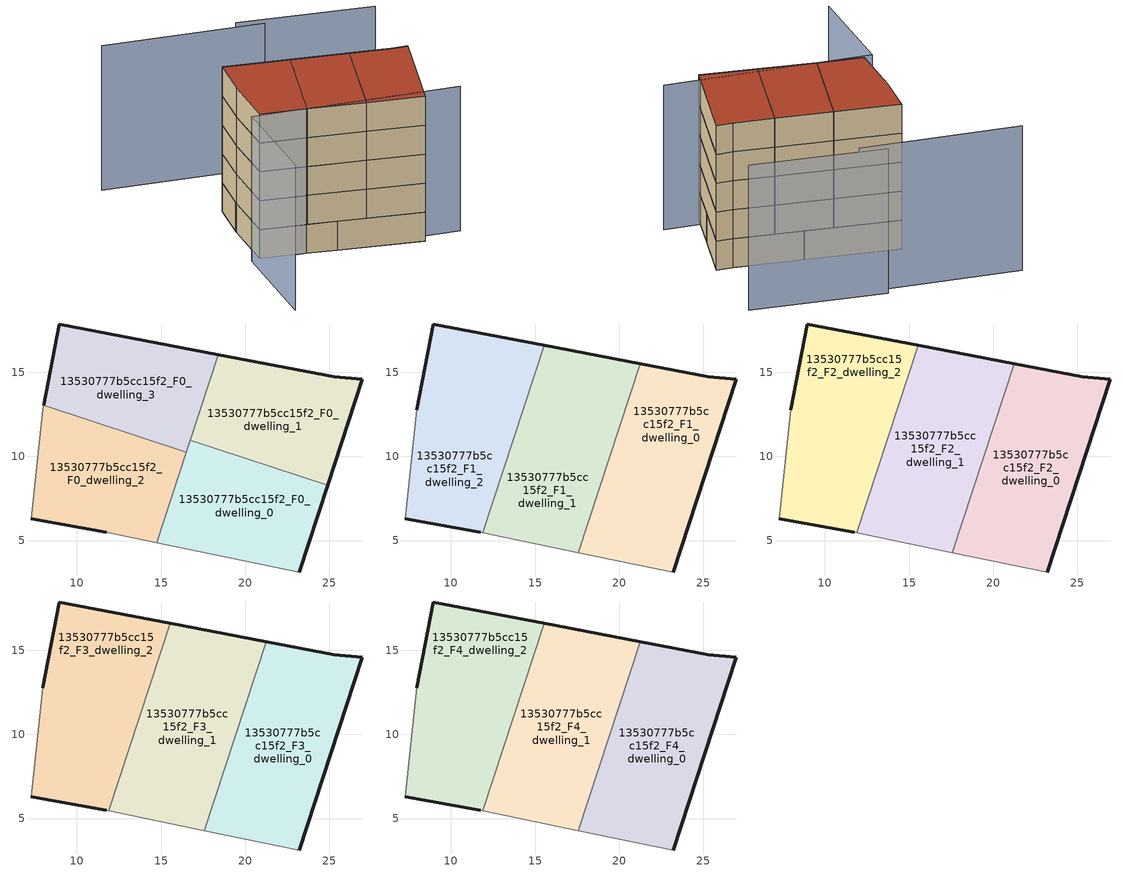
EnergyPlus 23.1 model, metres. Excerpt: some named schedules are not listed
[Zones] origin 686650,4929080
13530777b5cc15f2_F0_dwelling_0
 floor ground (EU_floor_Construction): 23.2,3.13 24.9,8.29 16.73,10.97 14.73,4.87 z0
 wall outside (EU_wall_Construction): 24.9,8.29 23.2,3.13 z0:3
 wall to 13530777b5cc15f2_F0_dwelling_1 (EU_wall_Construction): 16.73,10.97 24.9,8.29 z0:3
 wall adiabatic (EU_wall_Construction): 23.2,3.13 14.73,4.87 z0:3
 wall to 13530777b5cc15f2_F0_dwelling_2 (EU_wall_Construction): 14.73,4.87 16.5,10.26 z0:3
 wall to 13530777b5cc15f2_F0_dwelling_3 (EU_wall_Construction): 16.5,10.26 16.74,10.97 z0:3
 ceiling adiabatic (EU_roof_Construction): 19.47,10.07 17.57,4.29 23.2,3.13 14.73,4.87 16.73,10.97 z3
13530777b5cc15f2_F0_dwelling_1
 floor ground (EU_floor_Construction): 24.9,8.29 26.96,14.58 25.28,14.73 18.4,16.05 16.73,10.97 z0
 wall outside (EU_wall_Construction): 18.4,16.05 25.28,14.73 26.96,14.58 24.9,8.29 z0:3
 wall to 13530777b5cc15f2_F0_dwelling_3 (EU_wall_Construction): 16.73,10.97 18.4,16.05 z0:3
 ceiling adiabatic (EU_roof_Construction): 21.25,15.51 19.47,10.07 16.73,10.97 18.4,16.05 z3
13530777b5cc15f2_F0_dwelling_2
 floor ground (EU_floor_Construction): 14.73,4.87 16.5,10.25 8.03,13.04 7.97,12.76 7.28,6.29 11.76,5.48 z0
 wall outside (EU_wall_Construction): 11.76,5.48 7.28,6.29 z0:3
 wall adiabatic (EU_wall_Construction): 7.28,6.29 7.97,12.76 8.03,13.04 / 14.73,4.87 11.76,5.48 z0:3
 wall to 13530777b5cc15f2_F0_dwelling_3 (EU_wall_Construction): 8.03,13.04 16.5,10.25 z0:3
 ceiling adiabatic (EU_roof_Construction): 16.5,10.25 14.73,4.87 11.89,5.46 13.76,11.16 z3
13530777b5cc15f2_F0_dwelling_3
 floor ground (EU_floor_Construction): 16.5,10.25 18.4,16.05 8.95,17.86 8.03,13.04 z0
 wall outside (EU_wall_Construction): 8.03,13.04 8.95,17.86 18.4,16.05 z0:3
13530777b5cc15f2_F1_dwelling_0
 floor to 13530777b5cc15f2_F0_dwelling_1 (EU_floor_Construction): 24.9,8.29 26.96,14.58 25.28,14.73 21.25,15.51 19.47,10.07 z3
 floor to 13530777b5cc15f2_F0_dwelling_0 (EU_floor_Construction): 23.2,3.13 24.9,8.29 19.47,10.07 17.57,4.29 z3
 wall outside (EU_wall_Construction): 21.25,15.51 25.28,14.73 26.96,14.58 23.2,3.13 z3:6
 wall to 13530777b5cc15f2_F1_dwelling_1 (EU_wall_Construction): 17.57,4.29 21.25,15.51 z3:6
 wall adiabatic (EU_wall_Construction): 23.2,3.13 17.57,4.29 z3:6
13530777b5cc15f2_F1_dwelling_1
 floor to 13530777b5cc15f2_F0_dwelling_3 (EU_floor_Construction): 16.5,10.25 18.4,16.05 15.55,16.6 13.76,11.16 z3
 floor adiabatic (EU_floor_Construction): 17.57,4.29 21.25,15.51 15.55,16.6 18.4,16.05 16.5,10.25 13.76,11.16 15.18,15.49 11.89,5.46 z3
 wall outside (EU_wall_Construction): 15.55,16.6 21.25,15.51 z3:6
 wall adiabatic (EU_wall_Construction): 17.57,4.29 11.89,5.46 z3:6
 wall to 13530777b5cc15f2_F1_dwelling_2 (EU_wall_Construction): 11.89,5.46 15.55,16.6 z3:6
13530777b5cc15f2_F1_dwelling_2
 floor to 13530777b5cc15f2_F0_dwelling_2 (EU_floor_Construction): 11.89,5.46 13.76,11.16 8.03,13.04 7.97,12.76 7.28,6.29 11.76,5.48 z3
 floor to 13530777b5cc15f2_F0_dwelling_3 (EU_floor_Construction): 13.76,11.16 15.55,16.6 8.95,17.86 8.03,13.04 z3
 wall outside (EU_wall_Construction): 7.97,12.76 8.95,17.86 15.55,16.6 / 11.76,5.48 7.28,6.29 z3:6
 wall adiabatic (EU_wall_Construction): 7.28,6.29 7.97,12.76 / 11.89,5.46 11.76,5.48 z3:6
13530777b5cc15f2_F2_dwelling_0
 floor to 13530777b5cc15f2_F1_dwelling_0 (EU_floor_Construction): 23.2,3.13 26.96,14.58 25.28,14.73 21.25,15.51 17.57,4.29 z6
 wall outside (EU_wall_Construction): 21.25,15.51 25.28,14.73 26.96,14.58 23.2,3.13 z6:9
 wall to 13530777b5cc15f2_F2_dwelling_1 (EU_wall_Construction): 17.57,4.29 21.25,15.51 z6:9
 wall adiabatic (EU_wall_Construction): 23.2,3.13 17.57,4.29 z6:9
13530777b5cc15f2_F2_dwelling_1
 floor to 13530777b5cc15f2_F1_dwelling_1 (EU_floor_Construction): 17.57,4.29 21.25,15.51 15.55,16.6 11.89,5.46 z6
 wall outside (EU_wall_Construction): 15.55,16.6 21.25,15.51 z6:9
 wall adiabatic (EU_wall_Construction): 17.57,4.29 11.89,5.46 z6:9
 wall to 13530777b5cc15f2_F2_dwelling_2 (EU_wall_Construction): 11.89,5.46 15.55,16.6 z6:9
13530777b5cc15f2_F2_dwelling_2
 floor to 13530777b5cc15f2_F1_dwelling_2 (EU_floor_Construction): 11.89,5.46 15.55,16.6 8.95,17.86 7.97,12.76 7.28,6.29 11.76,5.48 z6
 wall outside (EU_wall_Construction): 7.97,12.76 8.95,17.86 15.55,16.6 / 11.76,5.48 7.28,6.29 z6:9
 wall adiabatic (EU_wall_Construction): 7.28,6.29 7.97,12.76 / 11.89,5.46 11.76,5.48 z6:9
13530777b5cc15f2_F3_dwelling_0
 floor to 13530777b5cc15f2_F2_dwelling_0 (EU_floor_Construction): 23.2,3.13 26.96,14.58 25.28,14.73 21.25,15.51 17.57,4.29 z9
 wall outside (EU_wall_Construction): 21.25,15.51 25.28,14.73 26.96,14.58 23.2,3.13 z9:12
 wall to 13530777b5cc15f2_F3_dwelling_1 (EU_wall_Construction): 17.57,4.29 21.25,15.51 z9:12
 wall adiabatic (EU_wall_Construction): 23.2,3.13 17.57,4.29 z9:12
13530777b5cc15f2_F3_dwelling_1
 floor to 13530777b5cc15f2_F2_dwelling_1 (EU_floor_Construction): 17.57,4.29 21.25,15.51 15.55,16.6 11.89,5.46 z9
 wall outside (EU_wall_Construction): 15.55,16.6 21.25,15.51 z9:12
 wall adiabatic (EU_wall_Construction): 17.57,4.29 11.89,5.46 z9:12
 wall to 13530777b5cc15f2_F3_dwelling_2 (EU_wall_Construction): 11.89,5.46 15.55,16.6 z9:12
13530777b5cc15f2_F3_dwelling_2
 floor to 13530777b5cc15f2_F2_dwelling_2 (EU_floor_Construction): 11.89,5.46 15.55,16.6 8.95,17.86 7.97,12.76 7.28,6.29 11.76,5.48 z9
 wall outside (EU_wall_Construction): 7.97,12.76 8.95,17.86 15.55,16.6 / 11.76,5.48 7.28,6.29 z9:12
 wall adiabatic (EU_wall_Construction): 7.28,6.29 7.97,12.76 / 11.89,5.46 11.76,5.48 z9:12
13530777b5cc15f2_F4_dwelling_0
 floor to 13530777b5cc15f2_F3_dwelling_0 (EU_floor_Construction): 23.2,3.13 26.96,14.58 25.28,14.73 21.25,15.51 17.57,4.29 z12
 wall outside (EU_wall_Construction): 21.25,15.51 25.28,14.73 26.96,14.58 23.2,3.13 z12:15
 wall to 13530777b5cc15f2_F4_dwelling_1 (EU_wall_Construction): 17.57,4.29 21.25,15.51 z12:15
 wall adiabatic (EU_wall_Construction): 23.2,3.13 17.57,4.29 z12:15
 roof outside (EU_roof_Construction): 26.96,14.58 23.2,3.13 17.57,4.29 21.25,15.51 25.28,14.73 z15
13530777b5cc15f2_F4_dwelling_1
 floor to 13530777b5cc15f2_F3_dwelling_1 (EU_floor_Construction): 17.57,4.29 21.25,15.51 15.55,16.6 11.89,5.46 z12
 wall outside (EU_wall_Construction): 15.55,16.6 21.25,15.51 z12:15
 wall adiabatic (EU_wall_Construction): 17.57,4.29 11.89,5.46 z12:15
 wall to 13530777b5cc15f2_F4_dwelling_2 (EU_wall_Construction): 11.89,5.46 15.55,16.6 z12:15
 roof outside (EU_roof_Construction): 21.25,15.51 17.57,4.29 11.89,5.46 15.55,16.6 z15
13530777b5cc15f2_F4_dwelling_2
 floor to 13530777b5cc15f2_F3_dwelling_2 (EU_floor_Construction): 11.89,5.46 15.55,16.6 8.95,17.86 7.97,12.76 7.28,6.29 11.76,5.48 z12
 wall outside (EU_wall_Construction): 7.97,12.76 8.95,17.86 15.55,16.6 / 11.76,5.48 7.28,6.29 z12:15
 wall adiabatic (EU_wall_Construction): 7.28,6.29 7.97,12.76 / 11.89,5.46 11.76,5.48 z12:15
 roof outside (EU_roof_Construction): 15.55,16.6 11.89,5.46 11.76,5.48 7.28,6.29 7.97,12.76 8.95,17.86 z15
shading: 28.3,24.37 14.71,26.65 / 17.11,25.37 0.88,27.37 / 4.98,-6.04 6.28,6.07 / 6.28,6.07 27.24,3.83 z0:15
[Building]
EU S2 Campaign: North Axis=0; Terrain=City; Solar Distribution=FullExterior
[Site:Location]
Bologna: Latitude=44.5; Longitude=11.25; Time Zone=1; Elevation=37
[SizingPeriod:WeatherFileDays]
AnnualSizingPeriod: Begin Month=1; Begin Day of Month=1; End Month=12; End Day of Month=31; Day of Week for Start Day=Monday; Use Weather File Daylight Saving Period=No; Use Weather File Rain and Snow Indicators=No
[MATERIAL]
EU_InternalMass_Material: Roughness=MediumRough; Thickness=0.1; Conductivity=1; Density=1800; Specific Heat=900; Thermal Absorptance=0.9; Solar Absorptance=0.7; Visible Absorptance=0.7
[MATERIAL:NOMASS] Roughness=MediumRough; Thermal Absorptance=0.9; Solar Absorptance=0.7; Visible Absorptance=0.7
Name | Thermal Resistance
EU_wall_NoMass | 0.905828
EU_roof_NoMass | 0.37593
EU_floor_NoMass | 0.67114
[CONSTRUCTION]
EU_wall_Construction: EU_wall_NoMass
EU_roof_Construction: EU_roof_NoMass
EU_floor_Construction: EU_floor_NoMass
EU_InternalMass_Construction: EU_InternalMass_Material
[ZONE] Type=1; Multiplier=1; Ceiling Height=autocalculate; Floor Area=autocalculate; Part of Total Floor Area=Yes
Name | Volume
13530777b5cc15f2_F0_dwelling_0 | 152.563
13530777b5cc15f2_F1_dwelling_0; 13530777b5cc15f2_F2_dwelling_0; 13530777b5cc15f2_F3_dwelling_0; 13530777b5cc15f2_F4_dwelling_0 | 203.415
13530777b5cc15f2_F0_dwelling_1 | 152.558
13530777b5cc15f2_F1_dwelling_1; 13530777b5cc15f2_F2_dwelling_1; 13530777b5cc15f2_F3_dwelling_1; 13530777b5cc15f2_F4_dwelling_1 | 203.418
13530777b5cc15f2_F0_dwelling_2 | 152.562
13530777b5cc15f2_F1_dwelling_2; 13530777b5cc15f2_F2_dwelling_2; 13530777b5cc15f2_F3_dwelling_2; 13530777b5cc15f2_F4_dwelling_2 | 203.423
13530777b5cc15f2_F0_dwelling_3 | 152.566
[INTERNALMASS] Construction=EU_InternalMass_Construction
Name | Zone or ZoneList | Surface Area
13530777b5cc15f2_F0_dwelling_0_EU_InternalMass | 13530777b5cc15f2_F0_dwelling_0 | 50.8543
13530777b5cc15f2_F0_dwelling_1_EU_InternalMass | 13530777b5cc15f2_F0_dwelling_1 | 50.8531
13530777b5cc15f2_F0_dwelling_2_EU_InternalMass | 13530777b5cc15f2_F0_dwelling_2 | 50.8543
13530777b5cc15f2_F0_dwelling_3_EU_InternalMass | 13530777b5cc15f2_F0_dwelling_3 | 50.8549
13530777b5cc15f2_F1_dwelling_0_EU_InternalMass | 13530777b5cc15f2_F1_dwelling_0 | 67.8051
13530777b5cc15f2_F1_dwelling_1_EU_InternalMass | 13530777b5cc15f2_F1_dwelling_1 | 67.8061
13530777b5cc15f2_F1_dwelling_2_EU_InternalMass | 13530777b5cc15f2_F1_dwelling_2 | 67.8078
13530777b5cc15f2_F2_dwelling_0_EU_InternalMass | 13530777b5cc15f2_F2_dwelling_0 | 67.8051
13530777b5cc15f2_F2_dwelling_1_EU_InternalMass | 13530777b5cc15f2_F2_dwelling_1 | 67.8061
13530777b5cc15f2_F2_dwelling_2_EU_InternalMass | 13530777b5cc15f2_F2_dwelling_2 | 67.8078
13530777b5cc15f2_F3_dwelling_0_EU_InternalMass | 13530777b5cc15f2_F3_dwelling_0 | 67.8051
13530777b5cc15f2_F3_dwelling_1_EU_InternalMass | 13530777b5cc15f2_F3_dwelling_1 | 67.8061
13530777b5cc15f2_F3_dwelling_2_EU_InternalMass | 13530777b5cc15f2_F3_dwelling_2 | 67.8078
13530777b5cc15f2_F4_dwelling_0_EU_InternalMass | 13530777b5cc15f2_F4_dwelling_0 | 67.8051
13530777b5cc15f2_F4_dwelling_1_EU_InternalMass | 13530777b5cc15f2_F4_dwelling_1 | 67.8061
13530777b5cc15f2_F4_dwelling_2_EU_InternalMass | 13530777b5cc15f2_F4_dwelling_2 | 67.8078
[OTHEREQUIPMENT] Fuel Type=Electricity; Design Level Calculation Method=Watts/Area; Power per Zone Floor Area=1; Fraction Latent=0; Fraction Radiant=0; Fraction Lost=0; Carbon Dioxide Generation Rate=0; EndUse Subcategory=EU_Step8_InternalGains
Name | Zone or ZoneList or Space or SpaceList | Schedule
EU_Step8_InternalGain_13530777b5cc15f2_F0_dwelling_0_f000 | 13530777b5cc15f2_F0_dwelling_0 | EU_Step8_GainSchedule_13530777b5cc15f2_F0_dwelling_0_f000
EU_Step8_InternalGain_13530777b5cc15f2_F0_dwelling_1_f000 | 13530777b5cc15f2_F0_dwelling_1 | EU_Step8_GainSchedule_13530777b5cc15f2_F0_dwelling_1_f000
EU_Step8_InternalGain_13530777b5cc15f2_F0_dwelling_2_f000 | 13530777b5cc15f2_F0_dwelling_2 | EU_Step8_GainSchedule_13530777b5cc15f2_F0_dwelling_2_f000
EU_Step8_InternalGain_13530777b5cc15f2_F0_dwelling_3_f000 | 13530777b5cc15f2_F0_dwelling_3 | EU_Step8_GainSchedule_13530777b5cc15f2_F0_dwelling_3_f000
EU_Step8_InternalGain_13530777b5cc15f2_F1_dwelling_0_f000 | 13530777b5cc15f2_F1_dwelling_0 | EU_Step8_GainSchedule_13530777b5cc15f2_F1_dwelling_0_f000
EU_Step8_InternalGain_13530777b5cc15f2_F1_dwelling_1_f000 | 13530777b5cc15f2_F1_dwelling_1 | EU_Step8_GainSchedule_13530777b5cc15f2_F1_dwelling_1_f000
EU_Step8_InternalGain_13530777b5cc15f2_F1_dwelling_2_f000 | 13530777b5cc15f2_F1_dwelling_2 | EU_Step8_GainSchedule_13530777b5cc15f2_F1_dwelling_2_f000
EU_Step8_InternalGain_13530777b5cc15f2_F2_dwelling_0_f000 | 13530777b5cc15f2_F2_dwelling_0 | EU_Step8_GainSchedule_13530777b5cc15f2_F2_dwelling_0_f000
EU_Step8_InternalGain_13530777b5cc15f2_F2_dwelling_1_f000 | 13530777b5cc15f2_F2_dwelling_1 | EU_Step8_GainSchedule_13530777b5cc15f2_F2_dwelling_1_f000
EU_Step8_InternalGain_13530777b5cc15f2_F2_dwelling_2_f000 | 13530777b5cc15f2_F2_dwelling_2 | EU_Step8_GainSchedule_13530777b5cc15f2_F2_dwelling_2_f000
EU_Step8_InternalGain_13530777b5cc15f2_F3_dwelling_0_f000 | 13530777b5cc15f2_F3_dwelling_0 | EU_Step8_GainSchedule_13530777b5cc15f2_F3_dwelling_0_f000
EU_Step8_InternalGain_13530777b5cc15f2_F3_dwelling_1_f000 | 13530777b5cc15f2_F3_dwelling_1 | EU_Step8_GainSchedule_13530777b5cc15f2_F3_dwelling_1_f000
EU_Step8_InternalGain_13530777b5cc15f2_F3_dwelling_2_f000 | 13530777b5cc15f2_F3_dwelling_2 | EU_Step8_GainSchedule_13530777b5cc15f2_F3_dwelling_2_f000
EU_Step8_InternalGain_13530777b5cc15f2_F4_dwelling_0_f000 | 13530777b5cc15f2_F4_dwelling_0 | EU_Step8_GainSchedule_13530777b5cc15f2_F4_dwelling_0_f000
EU_Step8_InternalGain_13530777b5cc15f2_F4_dwelling_1_f000 | 13530777b5cc15f2_F4_dwelling_1 | EU_Step8_GainSchedule_13530777b5cc15f2_F4_dwelling_1_f000
EU_Step8_InternalGain_13530777b5cc15f2_F4_dwelling_2_f000 | 13530777b5cc15f2_F4_dwelling_2 | EU_Step8_GainSchedule_13530777b5cc15f2_F4_dwelling_2_f000
[ZONEVENTILATION:DESIGNFLOWRATE] Schedule=EU_AlwaysOn; Design Flow Rate Calculation Method=AirChanges/Hour; Air Changes per Hour=0.73129; Ventilation Type=Natural; Fan Pressure Rise=0; Fan Total Efficiency=1; Constant Term Coefficient=1; Temperature Term Coefficient=0; Velocity Term Coefficient=0; Velocity Squared Term Coefficient=0; Minimum Indoor Temperature=-100; Maximum Indoor Temperature=100; Delta Temperature=-100; Minimum Outdoor Temperature=-100; Maximum Outdoor Temperature=100; Maximum Wind Speed=40
Name | Zone or ZoneList or Space or SpaceList
EU_ConstantAir_13530777b5cc15f2_F0_dwelling_0 | 13530777b5cc15f2_F0_dwelling_0
EU_ConstantAir_13530777b5cc15f2_F0_dwelling_1 | 13530777b5cc15f2_F0_dwelling_1
EU_ConstantAir_13530777b5cc15f2_F0_dwelling_2 | 13530777b5cc15f2_F0_dwelling_2
EU_ConstantAir_13530777b5cc15f2_F0_dwelling_3 | 13530777b5cc15f2_F0_dwelling_3
EU_ConstantAir_13530777b5cc15f2_F1_dwelling_0 | 13530777b5cc15f2_F1_dwelling_0
EU_ConstantAir_13530777b5cc15f2_F1_dwelling_1 | 13530777b5cc15f2_F1_dwelling_1
EU_ConstantAir_13530777b5cc15f2_F1_dwelling_2 | 13530777b5cc15f2_F1_dwelling_2
EU_ConstantAir_13530777b5cc15f2_F2_dwelling_0 | 13530777b5cc15f2_F2_dwelling_0
EU_ConstantAir_13530777b5cc15f2_F2_dwelling_1 | 13530777b5cc15f2_F2_dwelling_1
EU_ConstantAir_13530777b5cc15f2_F2_dwelling_2 | 13530777b5cc15f2_F2_dwelling_2
EU_ConstantAir_13530777b5cc15f2_F3_dwelling_0 | 13530777b5cc15f2_F3_dwelling_0
EU_ConstantAir_13530777b5cc15f2_F3_dwelling_1 | 13530777b5cc15f2_F3_dwelling_1
EU_ConstantAir_13530777b5cc15f2_F3_dwelling_2 | 13530777b5cc15f2_F3_dwelling_2
EU_ConstantAir_13530777b5cc15f2_F4_dwelling_0 | 13530777b5cc15f2_F4_dwelling_0
EU_ConstantAir_13530777b5cc15f2_F4_dwelling_1 | 13530777b5cc15f2_F4_dwelling_1
EU_ConstantAir_13530777b5cc15f2_F4_dwelling_2 | 13530777b5cc15f2_F4_dwelling_2
[HVACTEMPLATE:THERMOSTAT] Constant Heating Setpoint=20; Constant Cooling Setpoint=50
EU_HeatOnly_13530777b5cc15f2_F0_dwelling_0; EU_HeatOnly_13530777b5cc15f2_F0_dwelling_1; EU_HeatOnly_13530777b5cc15f2_F0_dwelling_2; EU_HeatOnly_13530777b5cc15f2_F0_dwelling_3; EU_HeatOnly_13530777b5cc15f2_F1_dwelling_0; EU_HeatOnly_13530777b5cc15f2_F1_dwelling_1; EU_HeatOnly_13530777b5cc15f2_F1_dwelling_2; EU_HeatOnly_13530777b5cc15f2_F2_dwelling_0; EU_HeatOnly_13530777b5cc15f2_F2_dwelling_1; EU_HeatOnly_13530777b5cc15f2_F2_dwelling_2; EU_HeatOnly_13530777b5cc15f2_F3_dwelling_0; EU_HeatOnly_13530777b5cc15f2_F3_dwelling_1; EU_HeatOnly_13530777b5cc15f2_F3_dwelling_2; EU_HeatOnly_13530777b5cc15f2_F4_dwelling_0; EU_HeatOnly_13530777b5cc15f2_F4_dwelling_1; EU_HeatOnly_13530777b5cc15f2_F4_dwelling_2
[HVACTEMPLATE:ZONE:IDEALLOADSAIRSYSTEM] System Availability Schedule=EU_AlwaysOn; Maximum Heating Supply Air Temperature=50; Minimum Cooling Supply Air Temperature=13; Maximum Heating Supply Air Humidity Ratio=0.0156; Minimum Cooling Supply Air Humidity Ratio=0.0077; Heating Limit=NoLimit; Cooling Limit=NoLimit; Heating Availability Schedule=EU_AlwaysOn; Cooling Availability Schedule=EU_CoolingOff; Dehumidification Control Type=ConstantSensibleHeatRatio; Cooling Sensible Heat Ratio=0.7; Dehumidification Setpoint=60; Humidification Control Type=None; Humidification Setpoint=30; Outdoor Air Method=None; Outdoor Air Flow Rate per Person=0.00944; Outdoor Air Flow Rate per Zone Floor Area=0; Outdoor Air Flow Rate per Zone=0; Demand Controlled Ventilation Type=None; Outdoor Air Economizer Type=NoEconomizer; Heat Recovery Type=None; Sensible Heat Recovery Effectiveness=0.7; Latent Heat Recovery Effectiveness=0.65
Name | Template Thermostat
13530777b5cc15f2_F0_dwelling_0 | EU_HeatOnly_13530777b5cc15f2_F0_dwelling_0
13530777b5cc15f2_F0_dwelling_1 | EU_HeatOnly_13530777b5cc15f2_F0_dwelling_1
13530777b5cc15f2_F0_dwelling_2 | EU_HeatOnly_13530777b5cc15f2_F0_dwelling_2
13530777b5cc15f2_F0_dwelling_3 | EU_HeatOnly_13530777b5cc15f2_F0_dwelling_3
13530777b5cc15f2_F1_dwelling_0 | EU_HeatOnly_13530777b5cc15f2_F1_dwelling_0
13530777b5cc15f2_F1_dwelling_1 | EU_HeatOnly_13530777b5cc15f2_F1_dwelling_1
13530777b5cc15f2_F1_dwelling_2 | EU_HeatOnly_13530777b5cc15f2_F1_dwelling_2
13530777b5cc15f2_F2_dwelling_0 | EU_HeatOnly_13530777b5cc15f2_F2_dwelling_0
13530777b5cc15f2_F2_dwelling_1 | EU_HeatOnly_13530777b5cc15f2_F2_dwelling_1
13530777b5cc15f2_F2_dwelling_2 | EU_HeatOnly_13530777b5cc15f2_F2_dwelling_2
13530777b5cc15f2_F3_dwelling_0 | EU_HeatOnly_13530777b5cc15f2_F3_dwelling_0
13530777b5cc15f2_F3_dwelling_1 | EU_HeatOnly_13530777b5cc15f2_F3_dwelling_1
13530777b5cc15f2_F3_dwelling_2 | EU_HeatOnly_13530777b5cc15f2_F3_dwelling_2
13530777b5cc15f2_F4_dwelling_0 | EU_HeatOnly_13530777b5cc15f2_F4_dwelling_0
13530777b5cc15f2_F4_dwelling_1 | EU_HeatOnly_13530777b5cc15f2_F4_dwelling_1
13530777b5cc15f2_F4_dwelling_2 | EU_HeatOnly_13530777b5cc15f2_F4_dwelling_2
[SIZING:ZONE] Zone Cooling Design Supply Air Temperature Input Method=SupplyAirTemperature; Zone Cooling Design Supply Air Temperature=13; Zone Heating Design Supply Air Temperature Input Method=SupplyAirTemperature; Zone Heating Design Supply Air Temperature=50; Zone Cooling Design Supply Air Humidity Ratio=0.008; Zone Heating Design Supply Air Humidity Ratio=0.008; Cooling Design Air Flow Method=DesignDay; Cooling Design Air Flow Rate=0; Cooling Minimum Air Flow per Zone Floor Area=0.000762; Cooling Minimum Air Flow=0; Cooling Minimum Air Flow Fraction=0.2; Heating Design Air Flow Method=DesignDay; Heating Design Air Flow Rate=0; Heating Maximum Air Flow per Zone Floor Area=0.002032; Heating Maximum Air Flow=0.141576; Heating Maximum Air Flow Fraction=0.3; Account for Dedicated Outdoor Air System=No; Dedicated Outdoor Air System Control Strategy=NeutralSupplyAir; Dedicated Outdoor Air Low Setpoint Temperature for Design=autosize; Dedicated Outdoor Air High Setpoint Temperature for Design=autosize; Zone Load Sizing Method=Sensible Load Only No Latent Load; Zone Latent Cooling Design Supply Air Humidity Ratio Input Method=HumidityRatioDifference; Zone Cooling Design Supply Air Humidity Ratio Difference=0.005; Zone Latent Heating Design Supply Air Humidity Ratio Input Method=HumidityRatioDifference; Zone Humidification Design Supply Air Humidity Ratio Difference=0.005
13530777b5cc15f2_F0_dwelling_0; 13530777b5cc15f2_F0_dwelling_1; 13530777b5cc15f2_F0_dwelling_2
